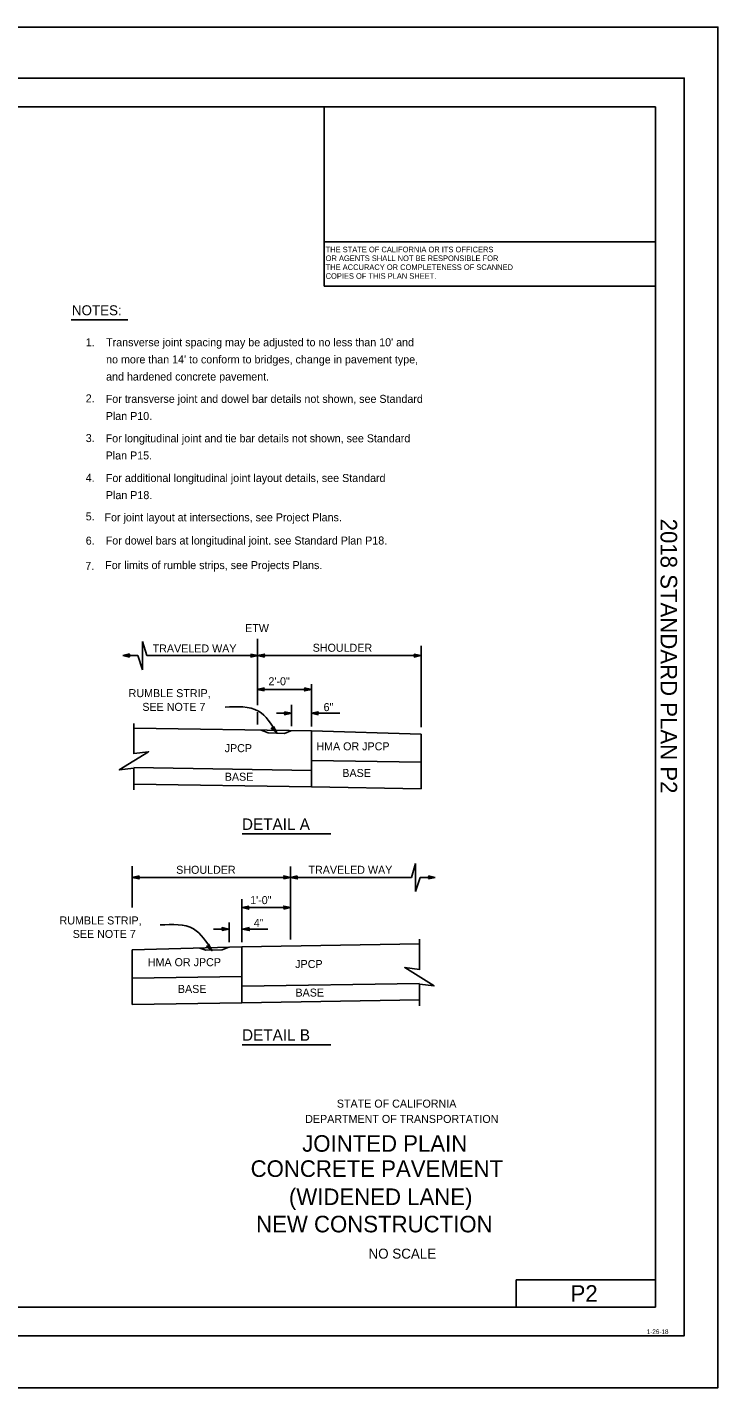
# Model space of a CAD drawing. Extents: x -894 to 866, y -476 to 714.
# Drawn here: x 262 to 866, y -476 to 714 of the extents above; entities that cross this region are included whole.
import ezdxf

# ---------------------------------------------------------------- set-up
doc = ezdxf.new("R2010")
doc.units = 0
for name, color, linetype in [('10 Sheet Format', 7, 'Continuous'), ('56 Stage 3 Anno', 7, 'Continuous'), ('57 Undefined', 7, 'Continuous'), ('60 Nongeo Data', 7, 'Continuous')]:
    doc.layers.add(name, color=color, linetype=linetype)

msp = doc.modelspace()

# ---------------------------------------------------------------- linework, layer by layer
at = {"layer": '10 Sheet Format'}
for p, q in [((-863.4, 669), (836.6, 669)), ((836.6, 669), (836.6, 669)), ((836.6, 669), (836.6, -431)), ((836.6, 669), (836.6, -431)), ((836.6, 669), (836.6, -431)), ((-813.5, 644), (811.5, 644)), ((521.6, 525.9), (521.6, 644)), ((811.5, -406), (811.5, 644)), ((811.5, 525.9), (521.6, 525.9)), ((521.6, 487.1), (521.6, 525.9)), ((811.5, 487.1), (521.6, 487.1)), ((811.6, -381.9), (689.5, -381.9)), ((689.5, -381.9), (689.5, -406)), ((198.8, -406), (811.5, -406)), ((-863.4, -431), (836.6, -431))]:
    msp.add_line(p, q, dxfattribs=at)
for points in [[(-894, 713.6), (866, 713.6), (866, -476.4), (-894, -476.4)], [(-863.4, 669), (836.6, 669), (836.6, -431), (-863.4, -431)]]:
    msp.add_lwpolyline(points, close=True, dxfattribs=at)
at = {"layer": '56 Stage 3 Anno'}
for p, q in [((463.3, 178.6), (463.3, 120.6)), ((362.9, 151.6), (362.9, 176.4)), ((362.9, 176.4), (366.5, 164)), ((345.6, 164), (351.6, 165.4)), ((358.9, 164), (345.6, 164)), ((351.6, 162.7), (345.6, 164)), ((345.6, 164), (345.6, 164)), ((347, 164), (351.4, 165)), ((351.4, 163), (347, 164)), ((348.4, 164), (351.2, 164.6)), ((351.2, 163.4), (348.4, 164)), ((349.8, 164), (351, 164.3)), ((351, 163.7), (349.8, 164)), ((351.6, 165.4), (350.8, 164)), ((350.8, 164), (351.6, 162.7)), ((351.6, 165.4), (351.6, 165.4)), ((351.6, 162.7), (351.6, 162.7)), ((362.9, 151.6), (358.9, 164)), ((468, 164), (366.5, 164)), ((372.5, 164), (366.5, 164)), ((457.7, 165.3), (457.7, 165.3)), ((457.7, 162.7), (457.7, 162.7)), ((463.5, 164), (463.5, 164)), ((463.6, 164), (463.6, 164)), ((468, 164), (606.5, 164)), ((469.4, 165.3), (469.4, 165.3)), ((469.4, 162.7), (469.4, 162.7)), ((600.5, 165.3), (600.5, 165.3)), ((600.5, 162.7), (600.5, 162.7)), ((606.4, 164), (606.4, 164)), ((463.2, 134.3), (463.2, 134.3)), ((463.3, 134.3), (510.5, 134.3)), ((469.1, 135.7), (469.1, 135.7)), ((469.1, 133), (469.1, 133)), ((504.6, 135.7), (504.6, 135.7)), ((504.6, 133), (504.6, 133)), ((510.5, 139.1), (510.5, 102)), ((510.5, 134.3), (510.5, 134.3)), ((493, 121), (493, 102.3)), ((463.3, 114.4), (463.3, 103.6)), ((493, 113.5), (480, 113.5)), ((487.1, 114.8), (487.1, 114.8)), ((487.1, 112.2), (487.1, 112.2)), ((493, 113.5), (493, 113.5)), ((535.4, 113.5), (510.5, 113.5)), ((510.5, 113.5), (510.5, 113.5)), ((516.4, 114.8), (516.4, 114.8)), ((516.4, 112.1), (516.4, 112.1)), ((475.4, 100.4), (475.4, 100.4)), ((477.5, 102), (477.5, 102)), ((480.2, 96.6), (480.2, 96.6)), ((492.3, -20.4), (492.3, -47.4)), ((601.6, -17.8), (598, -30.1)), ((601.6, -42.5), (601.6, -17.8)), ((492.3, -30.1), (353.9, -30.1)), ((353.9, -30.1), (353.9, -30.1)), ((359.8, -28.8), (359.8, -28.8)), ((359.8, -31.4), (359.8, -31.4)), ((486.4, -28.8), (486.4, -28.8)), ((486.4, -31.4), (486.4, -31.4)), ((492.3, -30.1), (492.3, -30.1)), ((492.3, -30.1), (492.3, -30.1)), ((492.3, -30.1), (598, -30.1)), ((498.2, -28.8), (498.2, -28.8)), ((498.2, -31.4), (498.2, -31.4)), ((592, -30.1), (598, -30.1)), ((601.6, -42.5), (605.6, -30.1)), ((605.6, -30.1), (618.9, -30.1)), ((618.9, -30.1), (612.9, -28.8)), ((612.9, -28.8), (612.9, -28.8)), ((612.9, -28.8), (613.7, -30.1)), ((613.7, -30.1), (612.9, -31.4)), ((612.9, -31.4), (618.9, -30.1)), ((612.9, -31.4), (612.9, -31.4)), ((617.5, -30.1), (613.1, -29.1)), ((613.1, -31.1), (617.5, -30.1)), ((616.1, -30.1), (613.3, -29.5)), ((613.4, -30.7), (616.1, -30.1)), ((614.8, -30.1), (613.5, -29.8)), ((613.5, -30.4), (614.8, -30.1)), ((618.9, -30.1), (618.9, -30.1)), ((492.3, -37.5), (492.3, -47.4)), ((492.3, -42.4), (492.3, -84.3)), ((449.8, -49.1), (449.8, -86.8)), ((492.3, -56.5), (449.8, -56.5)), ((449.9, -56.5), (449.9, -56.5)), ((455.8, -55.2), (455.8, -55.2)), ((455.8, -57.9), (455.8, -57.9)), ((486.4, -55.2), (486.4, -55.2)), ((486.4, -57.9), (486.4, -57.9)), ((492.3, -56.5), (492.3, -56.5)), ((438.6, -69.4), (438.6, -86.8)), ((425, -75.3), (438.6, -75.3)), ((432.4, -74), (432.4, -74)), ((432.4, -76.6), (432.4, -76.6)), ((438.3, -75.3), (438.3, -75.3)), ((449.8, -75.3), (472.4, -75.3)), ((450.3, -75.3), (450.3, -75.3)), ((456.2, -74), (456.2, -74)), ((456.2, -76.6), (456.2, -76.6)), ((418.8, -90.2), (418.8, -90.2)), ((420.9, -88.6), (420.9, -88.6)), ((423.6, -94), (423.6, -94))]:
    msp.add_line(p, q, dxfattribs=at)
for points in [[(457.7, 165.3), (463.6, 164), (457.7, 162.7), (457.9, 163.1), (462.2, 164), (457.9, 165), (458.1, 164.6), (460.9, 164), (458.1, 163.4), (458.3, 163.8), (459.5, 164), (458.3, 164.3), (458.5, 164), (457.7, 162.7), (458.5, 164)], [(469.4, 162.7), (463.5, 164), (469.4, 165.3), (469.2, 165), (464.8, 164), (469.2, 163.1), (469, 163.4), (466.2, 164), (469, 164.6), (468.8, 164.3), (467.6, 164), (468.8, 163.8), (468.6, 164), (469.4, 165.3), (468.6, 164)], [(600.5, 165.3), (606.4, 164), (600.5, 162.7), (600.7, 163.1), (605.1, 164), (600.7, 165), (600.9, 164.6), (603.7, 164), (600.9, 163.4), (601.2, 163.8), (602.4, 164), (601.2, 164.3), (601.3, 164), (600.5, 162.7), (601.3, 164)], [(469.1, 133), (463.2, 134.3), (469.1, 135.7), (468.9, 135.3), (464.6, 134.3), (468.9, 133.4), (468.7, 133.7), (466, 134.3), (468.7, 135), (468.5, 134.6), (467.3, 134.3), (468.5, 134.1), (468.4, 134.3), (469.1, 135.7), (468.4, 134.3)], [(504.6, 135.7), (510.5, 134.3), (504.6, 133), (504.8, 133.4), (509.1, 134.3), (504.8, 135.3), (505, 135), (507.8, 134.3), (505, 133.7), (505.2, 134.1), (506.4, 134.3), (505.2, 134.6), (505.4, 134.3), (504.6, 133), (505.4, 134.3)], [(487.1, 114.8), (493, 113.5), (487.1, 112.2), (487.3, 112.5), (491.7, 113.5), (487.3, 114.4), (487.5, 114.1), (490.3, 113.5), (487.5, 112.8), (487.8, 113.2), (488.9, 113.5), (487.7, 113.7), (487.9, 113.5), (487.1, 112.2), (487.9, 113.5)], [(516.4, 112.1), (510.5, 113.5), (516.4, 114.8), (516.2, 114.4), (511.9, 113.5), (516.2, 112.5), (516, 112.8), (513.2, 113.5), (516, 114.1), (515.8, 113.7), (514.6, 113.5), (515.8, 113.2), (515.6, 113.5), (516.4, 114.8), (515.6, 113.5)], [(477.5, 102), (480.2, 96.6), (475.4, 100.4), (475.8, 100.4), (479.3, 97.7), (477.3, 101.6), (477.2, 101.3), (478.5, 98.7), (476.2, 100.5), (476.6, 100.5), (477.6, 99.8), (477.1, 100.9), (476.9, 100.6), (475.4, 100.4), (476.9, 100.6)], [(359.8, -28.8), (353.9, -30.1), (359.8, -31.4), (359.6, -31.1), (355.2, -30.1), (359.6, -29.1), (359.4, -29.5), (356.6, -30.1), (359.4, -30.7), (359.2, -30.4), (358, -30.1), (359.2, -29.8), (359, -30.1), (359.8, -31.4), (359, -30.1)], [(486.4, -31.4), (492.3, -30.1), (486.4, -28.8), (486.6, -29.1), (491, -30.1), (486.6, -31.1), (486.8, -30.7), (489.6, -30.1), (486.9, -29.5), (487.1, -29.8), (488.3, -30.1), (487.1, -30.4), (487.2, -30.1), (486.4, -28.8), (487.2, -30.1)], [(498.2, -28.8), (492.3, -30.1), (498.2, -31.4), (498, -31.1), (493.7, -30.1), (498, -29.1), (497.8, -29.5), (495.1, -30.1), (497.8, -30.7), (497.6, -30.4), (496.4, -30.1), (497.6, -29.8), (497.5, -30.1), (498.2, -31.4), (497.5, -30.1)], [(455.8, -55.2), (449.9, -56.5), (455.8, -57.9), (455.6, -57.5), (451.3, -56.5), (455.6, -55.6), (455.4, -55.9), (452.6, -56.5), (455.4, -57.2), (455.2, -56.8), (454, -56.5), (455.2, -56.3), (455, -56.5), (455.8, -57.9), (455, -56.5)], [(486.4, -57.9), (492.3, -56.5), (486.4, -55.2), (486.6, -55.6), (491, -56.5), (486.6, -57.5), (486.8, -57.2), (489.6, -56.5), (486.9, -55.9), (487.1, -56.3), (488.3, -56.5), (487.1, -56.8), (487.2, -56.5), (486.4, -55.2), (487.2, -56.5)], [(432.4, -76.6), (438.3, -75.3), (432.4, -74), (432.6, -74.3), (437, -75.3), (432.6, -76.3), (432.8, -75.9), (435.6, -75.3), (432.8, -74.7), (433.1, -75), (434.3, -75.3), (433.1, -75.6), (433.2, -75.3), (432.4, -74), (433.2, -75.3)], [(456.2, -74), (450.3, -75.3), (456.2, -76.6), (456, -76.2), (451.6, -75.3), (456, -74.3), (455.8, -74.7), (453, -75.3), (455.8, -75.9), (455.6, -75.5), (454.4, -75.3), (455.6, -75), (455.4, -75.3), (456.2, -76.6), (455.4, -75.3)], [(418.8, -90.2), (423.6, -94), (420.9, -88.6), (420.8, -89), (422.7, -92.9), (419.2, -90.2), (419.7, -90.1), (421.9, -91.9), (420.6, -89.4), (420.5, -89.7), (421, -90.8), (420.1, -90.1), (420.4, -90), (420.9, -88.6), (420.4, -90)]]:
    msp.add_lwpolyline(points, close=True, dxfattribs=at)
at = {"layer": '57 Undefined'}
for p, q in [((300.4, 457.5), (350, 457.5)), ((449.9, 8.1), (527.4, 8.1)), ((449.9, -176.4), (527.4, -176.4))]:
    msp.add_line(p, q, dxfattribs=at)
at = {"layer": '60 Nongeo Data'}
for p, q in [((606.5, 101.3), (606.5, 172.6)), ((355.3, 77.9), (355.3, 104.7)), ((355.3, 100.6), (510.5, 98)), ((472.7, 96.3), (466.7, 98.6)), ((472.7, 96.3), (487, 95.9)), ((487, 95.9), (492.7, 98.2)), ((510.5, 49.1), (510.5, 98.1)), ((510.5, 98), (606.5, 95.3)), ((606.5, 47.5), (606.5, 95.3)), ((510.7, 72.2), (606.5, 70.6)), ((355.3, 66.1), (510.5, 63.5)), ((355.3, 46.5), (355.3, 65.5)), ((355.3, 51.6), (510.5, 49.1)), ((510.5, 49.1), (606.5, 47.5)), ((353.9, -56.5), (353.9, -20.2)), ((449.8, -90.8), (353.9, -93.5)), ((353.9, -141.3), (353.9, -93.5)), ((418.1, -93.8), (413, -91.8)), ((432.4, -93.5), (418.1, -93.8)), ((432.4, -93.5), (438.3, -91.1)), ((605, -88.2), (449.8, -90.8)), ((449.8, -139.7), (449.8, -90.7)), ((605, -110.9), (605, -84.1)), ((449.6, -116.6), (353.9, -118.2)), ((605, -122.7), (449.8, -125.3)), ((605, -142.3), (605, -123.3)), ((449.8, -139.7), (353.9, -141.3)), ((605, -137.2), (449.8, -139.8))]:
    msp.add_line(p, q, dxfattribs=at)
for points in [[(355.3, 78.3), (368.1, 79.9), (342.5, 63.9), (355.3, 65.5)], [(605, -110.5), (592.2, -108.9), (617.8, -124.9), (605, -123.3)]]:
    msp.add_lwpolyline(points, dxfattribs=at)
for points in [[(480.1, 96.7), (464.2, 115.4), (435, 118.9)], [(423.4, -93.8), (407.5, -75.1), (378.3, -71.6)]]:
    msp.add_spline(points, degree=3, dxfattribs=at)

# ---------------------------------------------------------------- texts
at = {"layer": '10 Sheet Format'}
for s, height, p in [('THE STATE OF CALIFORNIA OR ITS OFFICERS', 4.9, (523, 516.7)), ('OR AGENTS SHALL NOT BE RESPONSIBLE FOR', 4.9, (523, 509)), ('THE ACCURACY OR COMPLETENESS OF SCANNED', 4.9, (523, 501.2)), ('COPIES OF THIS PLAN SHEET.', 4.9, (523, 493.5)), ('STATE OF CALIFORNIA', 7, (532.8, -231.4)), ('DEPARTMENT OF TRANSPORTATION', 7, (505.1, -244.8)), ('JOINTED PLAIN', 14.5, (502.5, -270)), ('CONCRETE PAVEMENT', 14.5, (457.4, -292)), ('(WIDENED LANE)', 14.5, (490.9, -316.6)), ('NEW CONSTRUCTION', 14.5, (462.2, -340.5)), ('NO SCALE', 8.75, (560.5, -363.5)), ('1-26-18', 4, (803.8, -429.4))]:
    msp.add_text(s, height=height, dxfattribs=at).set_placement(p)
msp.add_text('2018 STANDARD PLAN P2', height=14.5, rotation=270, dxfattribs=at).set_placement((815.9, 283.7))
at = {"layer": '57 Undefined'}
for s, height, p in [('NOTES:', 8.75, (301.1, 461.6)), ("Transverse joint spacing may be adjusted to no less than 10' and", 7, (331, 434.5)), ("no more than 14' to conform to bridges, change in pavement type,", 7, (331, 419.5)), ('and hardened concrete pavement.', 7, (331, 404.5)), ('For transverse joint and dowel bar details not shown, see Standard', 7, (330.7, 385)), ('Plan P10.', 7, (330.7, 370)), ('For longitudinal joint and tie bar details not shown, see Standard', 7, (330.6, 350.5)), ('Plan P15.', 7, (330.6, 335.5)), ('For additional longitudinal joint layout details, see Standard', 7, (330.8, 315.8)), ('Plan P18.', 7, (330.8, 300.8)), ('For joint layout at intersections, see Project Plans.', 7, (329.6, 281.4)), ('For dowel bars at longitudinal joint. see Standard Plan P18.', 7, (330.7, 261.1)), ('For limits of rumble strips, see Projects Plans.', 7, (330.2, 239.6)), ('ETW', 7, (452.6, 184.5)), ('TRAVELED WAY', 7, (371.7, 166.7)), ('SHOULDER', 7, (511.7, 167.3)), ('2\'-0"', 7, (473, 138)), ('RUMBLE STRIP,', 7, (350.7, 127.6)), ('SEE NOTE 7', 7, (362.7, 115.6)), ('6"', 7, (521.2, 115.4)), ('JPCP', 7, (434.7, 79.5)), ('HMA OR JPCP', 7, (514.9, 81.1)), ('BASE', 7, (434.8, 54.5)), ('BASE', 7, (537.6, 57.8)), ('DETAIL A', 10, (449.8, 11.5)), ('SHOULDER', 7, (392.3, -26.9)), ('TRAVELED WAY', 7, (508, -26.9)), ('1\'-0"', 7, (457, -53.4)), ('RUMBLE STRIP,', 7, (290.3, -71.2)), ('4"', 7, (460.2, -73.3)), ('SEE NOTE 7', 7, (301.8, -83)), ('HMA OR JPCP', 7, (367.5, -107.7)), ('JPCP', 7, (496.4, -109.3)), ('BASE', 7, (393.8, -131.1)), ('BASE', 7, (496.6, -134.3)), ('DETAIL B', 10, (449.9, -172.9))]:
    msp.add_text(s, height=height, dxfattribs=at).set_placement(p)
at = {"layer": '60 Nongeo Data'}
for s, height, p in [('1.', 7, (313.2, 434.5)), ('2.', 7, (313.2, 385.4)), ('3.', 7, (313.2, 350.7)), ('4.', 7, (313.2, 316)), ('5.', 7, (313.2, 282.2)), ('6.', 7, (313.2, 261)), ('7.', 7, (312.8, 238.9)), ('P2', 14.5, (737.2, -401.2))]:
    msp.add_text(s, height=height, dxfattribs=at).set_placement(p)

doc.saveas('drawing.dxf')
